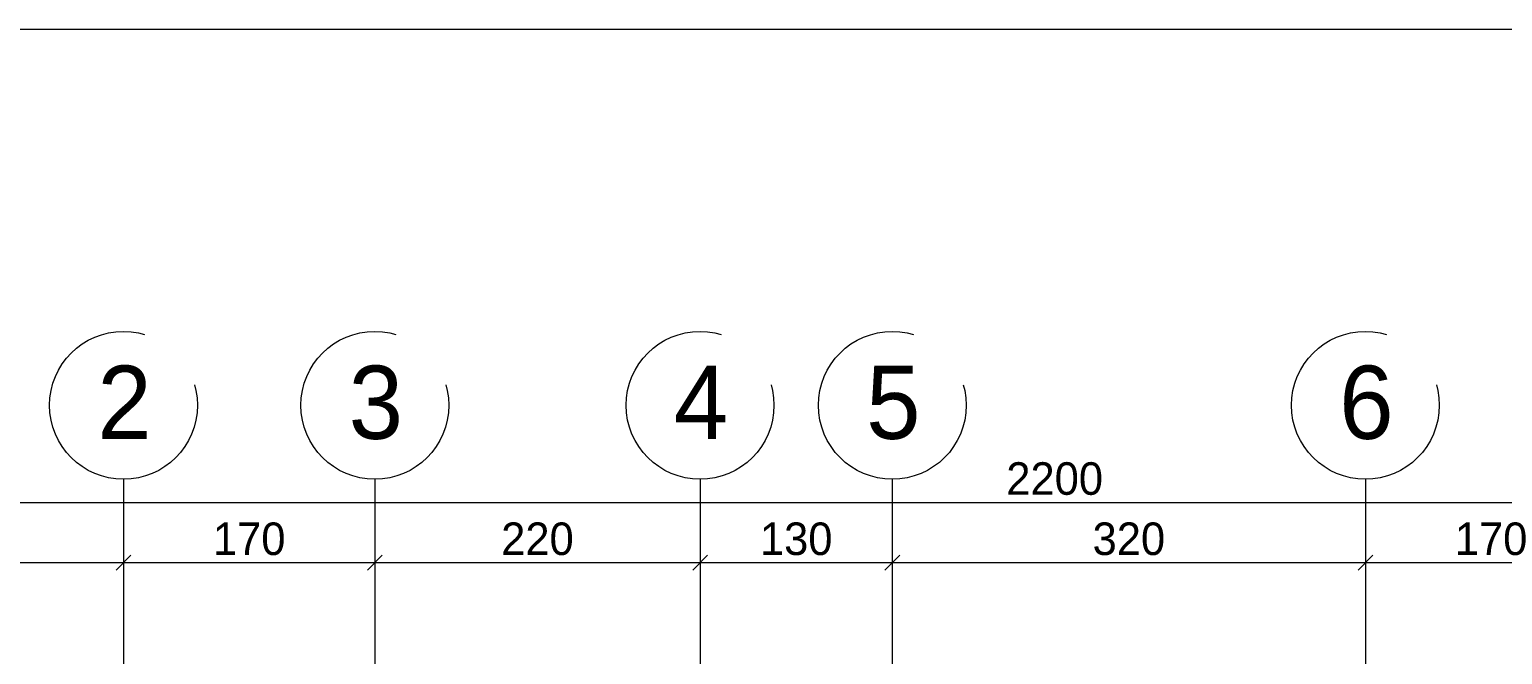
# Model space of a CAD drawing. Header units: inches. Extents: x -114 to 635, y -137 to 57.
# Drawn here: x 154.97 to 164.94, y 33.67 to 37.89 of the extents above; entities that cross this region are included whole.
import ezdxf

# ---------------------------------------------------------------- set-up
doc = ezdxf.new("R2010")
doc.units = ezdxf.units.IN
doc.header["$MEASUREMENT"] = 0
doc.header["$PDMODE"] = 98
for name, pattern in [('( Hidden )', [0.375, 0.25, -0.125]), ('CENTER', [2, 1.25, -0.25, 0.25, -0.25]), ('CENTERX2', [4, 2.5, -0.5, 0.5, -0.5])]:
    doc.linetypes.add(name, pattern=pattern)
doc.layers.get('0').update_dxf_attribs({"lineweight": 5})
doc.layers.get('Defpoints').update_dxf_attribs({"lineweight": 5})
doc.layers.add('AXIES', color=7, linetype='CENTER', lineweight=0, true_color=0x949596)
for name, color, linetype, lineweight in [('AXIS DIMENSION', 8, 'Continuous', 5), ('BORDER A2', 7, 'Continuous', 50), ('E-AX', 9, '( Hidden )', 0)]:
    doc.layers.add(name, color=color, linetype=linetype, lineweight=lineweight)
doc.styles.add('A0$0$002-F.FLOOR PLAN$0$xref plans$0$ATTRIBUTE', font='BKANT.TTF')
doc.styles.add('MAIN', font='')
doc.styles.get('MAIN').set_extended_font_data('Shonar Bangla')
doc.dimstyles.new('MFS-AXIS', dxfattribs={"dimtxt": 0.22, "dimasz": 0.1, "dimexe": 0, "dimexo": 0.15, "dimgap": 0.05, "dimtad": 1, "dimdec": 0, "dimlfac": 100, "dimzin": 0, "dimdsep": 46, "dimtxsty": 'MAIN', "dimblk": 'OBLIQUE', "dimcen": 0.09, "dimclrd": 1, "dimclre": 1, "dimclrt": 2, "dimadec": 0, "dimazin": 0, "dimtfac": 1, "dimtdec": 0, "dimtix": 1, "dimtofl": 0, "dimtmove": 2, "dimatfit": 3, "dimldrblk": 'OBLIQUE', "dimfxl": 0.05, "dimfxlon": 1, "dimtolj": 1, "dimtzin": 0, "dimlwd": -1, "dimarcsym": 1})

# ---------------------------------------------------------------- blocks, each defined once
blk = doc.blocks.new('_Oblique')
at = {"color": 0, "lineweight": -2}
blk.add_line((-0.5, -0.5), (0.5, 0.5), dxfattribs=at)
blk = doc.blocks.new('*D1394')
at = {"layer": 'AXIS DIMENSION', "color": 1, "linetype": 'Continuous', "lineweight": -2, "transparency": 16777216}
for p, q in [((25.0789, -578.7199), (25.0789, -578.7699)), ((31.2786, -578.7199), (31.2786, -578.7699))]:
    blk.add_line(p, q, dxfattribs=at)
at = {"layer": 'AXIS DIMENSION', "color": 17, "linetype": 'Continuous', "transparency": 16777216}
blk.add_line((25.0789, -578.7699), (31.2786, -578.7699), dxfattribs=at)
at = {"layer": 'Defpoints', "color": 0, "transparency": 16777216}
for p in [(25.0789, -578.2063), (31.2786, -578.2063), (31.2786, -578.7699)]:
    blk.add_point(p, dxfattribs=at)
at = {"layer": 'AXIS DIMENSION', "color": 17, "transparency": 16777216, "xscale": 0.1, "yscale": 0.1, "zscale": 0.1, "rotation": 180}
blk.add_blockref('_Oblique', (25.0789, -578.7699), dxfattribs=at)
at = {"layer": 'AXIS DIMENSION', "color": 17, "transparency": 16777216, "xscale": 0.1, "yscale": 0.1, "zscale": 0.1}
blk.add_blockref('_Oblique', (31.2786, -578.7699), dxfattribs=at)
at = {"layer": 'AXIS DIMENSION', "color": 3, "transparency": 16777216, "insert": (28.1787, -578.6099), "char_height": 0.22, "attachment_point": 5, "style": 'MAIN'}
blk.add_mtext('\\A1;620', dxfattribs=at)
blk = doc.blocks.new('*D1380')
at = {"layer": 'AXIS DIMENSION', "color": 1, "linetype": 'Continuous', "lineweight": -2, "transparency": 16777216}
blk.add_line((31.2786, -578.7199), (31.2786, -578.7699), dxfattribs=at)
at = {"layer": 'AXIS DIMENSION', "color": 17, "linetype": 'Continuous', "transparency": 16777216}
blk.add_line((31.2786, -578.7699), (32.9786, -578.7699), dxfattribs=at)
at = {"layer": 'Defpoints', "color": 0, "transparency": 16777216}
for p in [(31.2786, -578.2063), (32.9786, -578.7699), (32.9786, -578.7699)]:
    blk.add_point(p, dxfattribs=at)
at = {"layer": 'AXIS DIMENSION', "color": 17, "transparency": 16777216, "xscale": 0.1, "yscale": 0.1, "zscale": 0.1, "rotation": 180}
blk.add_blockref('_Oblique', (31.2786, -578.7699), dxfattribs=at)
at = {"layer": 'AXIS DIMENSION', "color": 17, "transparency": 16777216, "xscale": 0.1, "yscale": 0.1, "zscale": 0.1}
blk.add_blockref('_Oblique', (32.9786, -578.7699), dxfattribs=at)
at = {"layer": 'AXIS DIMENSION', "color": 3, "transparency": 16777216, "insert": (32.1286, -578.6099), "char_height": 0.22, "attachment_point": 5, "style": 'MAIN'}
blk.add_mtext('\\A1;170', dxfattribs=at)
blk = doc.blocks.new('*D1381')
at = {"layer": 'AXIS DIMENSION', "color": 17, "linetype": 'Continuous', "transparency": 16777216}
blk.add_line((32.9786, -578.7699), (35.1783, -578.7699), dxfattribs=at)
at = {"layer": 'Defpoints', "color": 0, "transparency": 16777216}
for p in [(32.9786, -578.7333), (35.1783, -578.7699), (35.1783, -578.7699)]:
    blk.add_point(p, dxfattribs=at)
at = {"layer": 'AXIS DIMENSION', "color": 17, "transparency": 16777216, "xscale": 0.1, "yscale": 0.1, "zscale": 0.1, "rotation": 180}
blk.add_blockref('_Oblique', (32.9786, -578.7699), dxfattribs=at)
at = {"layer": 'AXIS DIMENSION', "color": 17, "transparency": 16777216, "xscale": 0.1, "yscale": 0.1, "zscale": 0.1}
blk.add_blockref('_Oblique', (35.1783, -578.7699), dxfattribs=at)
at = {"layer": 'AXIS DIMENSION', "color": 3, "transparency": 16777216, "insert": (34.0784, -578.6099), "char_height": 0.22, "attachment_point": 5, "style": 'MAIN'}
blk.add_mtext('\\A1;220', dxfattribs=at)
blk = doc.blocks.new('*D1382')
at = {"layer": 'AXIS DIMENSION', "color": 17, "linetype": 'Continuous', "transparency": 16777216}
blk.add_line((35.1783, -578.7699), (36.4786, -578.7699), dxfattribs=at)
at = {"layer": 'Defpoints', "color": 0, "transparency": 16777216}
for p in [(35.1783, -578.7333), (36.4786, -578.7699), (36.4786, -578.7699)]:
    blk.add_point(p, dxfattribs=at)
at = {"layer": 'AXIS DIMENSION', "color": 17, "transparency": 16777216, "xscale": 0.1, "yscale": 0.1, "zscale": 0.1, "rotation": 180}
blk.add_blockref('_Oblique', (35.1783, -578.7699), dxfattribs=at)
at = {"layer": 'AXIS DIMENSION', "color": 17, "transparency": 16777216, "xscale": 0.1, "yscale": 0.1, "zscale": 0.1}
blk.add_blockref('_Oblique', (36.4786, -578.7699), dxfattribs=at)
at = {"layer": 'AXIS DIMENSION', "color": 3, "transparency": 16777216, "insert": (35.8284, -578.6099), "char_height": 0.22, "attachment_point": 5, "style": 'MAIN'}
blk.add_mtext('\\A1;130', dxfattribs=at)
blk = doc.blocks.new('*D1383')
at = {"layer": 'AXIS DIMENSION', "color": 17, "linetype": 'Continuous', "transparency": 16777216}
blk.add_line((36.4786, -578.7699), (39.6784, -578.7699), dxfattribs=at)
at = {"layer": 'Defpoints', "color": 0, "transparency": 16777216}
for p in [(36.4786, -578.7333), (39.6784, -578.7699), (39.6784, -578.7699)]:
    blk.add_point(p, dxfattribs=at)
at = {"layer": 'AXIS DIMENSION', "color": 17, "transparency": 16777216, "xscale": 0.1, "yscale": 0.1, "zscale": 0.1, "rotation": 180}
blk.add_blockref('_Oblique', (36.4786, -578.7699), dxfattribs=at)
at = {"layer": 'AXIS DIMENSION', "color": 17, "transparency": 16777216, "xscale": 0.1, "yscale": 0.1, "zscale": 0.1}
blk.add_blockref('_Oblique', (39.6784, -578.7699), dxfattribs=at)
at = {"layer": 'AXIS DIMENSION', "color": 3, "transparency": 16777216, "insert": (38.0785, -578.6099), "char_height": 0.22, "attachment_point": 5, "style": 'MAIN'}
blk.add_mtext('\\A1;320', dxfattribs=at)
blk = doc.blocks.new('*D1384')
at = {"layer": 'AXIS DIMENSION', "color": 17, "linetype": 'Continuous', "transparency": 16777216}
blk.add_line((39.6784, -578.7699), (41.3786, -578.7699), dxfattribs=at)
at = {"layer": 'Defpoints', "color": 0, "transparency": 16777216}
for p in [(39.6784, -578.7333), (41.3786, -578.7699), (41.3786, -578.7699)]:
    blk.add_point(p, dxfattribs=at)
at = {"layer": 'AXIS DIMENSION', "color": 17, "transparency": 16777216, "xscale": 0.1, "yscale": 0.1, "zscale": 0.1, "rotation": 180}
blk.add_blockref('_Oblique', (39.6784, -578.7699), dxfattribs=at)
at = {"layer": 'AXIS DIMENSION', "color": 17, "transparency": 16777216, "xscale": 0.1, "yscale": 0.1, "zscale": 0.1}
blk.add_blockref('_Oblique', (41.3786, -578.7699), dxfattribs=at)
at = {"layer": 'AXIS DIMENSION', "color": 3, "transparency": 16777216, "insert": (40.5285, -578.6099), "char_height": 0.22, "attachment_point": 5, "style": 'MAIN'}
blk.add_mtext('\\A1;170', dxfattribs=at)
blk = doc.blocks.new('*D1379')
at = {"layer": 'AXIS DIMENSION', "color": 1, "linetype": 'Continuous', "lineweight": -2, "transparency": 16777216}
for p, q in [((25.0789, -578.3563), (25.0789, -578.3629)), ((47.0785, -578.3563), (47.0785, -578.3629))]:
    blk.add_line(p, q, dxfattribs=at)
at = {"layer": 'AXIS DIMENSION', "color": 17, "linetype": 'Continuous', "transparency": 16777216}
blk.add_line((25.0789, -578.3629), (47.0785, -578.3629), dxfattribs=at)
at = {"layer": 'Defpoints', "color": 0, "transparency": 16777216}
for p in [(25.0789, -578.2063), (47.0785, -578.2063), (47.0785, -578.3629)]:
    blk.add_point(p, dxfattribs=at)
at = {"layer": 'AXIS DIMENSION', "color": 17, "transparency": 16777216, "xscale": 0.1, "yscale": 0.1, "zscale": 0.1, "rotation": 180}
blk.add_blockref('_Oblique', (25.0789, -578.3629), dxfattribs=at)
at = {"layer": 'AXIS DIMENSION', "color": 17, "transparency": 16777216, "xscale": 0.1, "yscale": 0.1, "zscale": 0.1}
blk.add_blockref('_Oblique', (47.0785, -578.3629), dxfattribs=at)
at = {"layer": 'AXIS DIMENSION', "color": 3, "transparency": 16777216, "insert": (37.5767, -578.2029), "char_height": 0.22, "attachment_point": 5, "style": 'MAIN'}
blk.add_mtext('\\A1;2200', dxfattribs=at)
blk = doc.blocks.new('DASLASDLASLDASLASDLASLQWELQWELQWELQWELQ')
at = {"layer": 'AXIES', "linetype": 'CENTERX2', "ltscale": 0.5}
for p, q in [((31.2786, -578.2063), (31.2786, -610.1736)), ((32.9786, -578.2063), (32.9786, -610.1736)), ((35.1783, -578.2063), (35.1783, -610.1736)), ((36.4786, -578.2063), (36.4786, -610.1736)), ((39.6784, -578.2063), (39.6784, -610.1736))]:
    blk.add_line(p, q, dxfattribs=at)
at = {"layer": 'AXIES', "linetype": 'CENTERX2'}
for centre in [(31.2786, -577.7063), (32.9786, -577.7063), (35.1783, -577.7063), (36.4786, -577.7063), (39.6784, -577.7063)]:
    blk.add_circle(centre, 0.5, dxfattribs=at)
at = {"layer": 'AXIES', "linetype": 'CENTERX2', "style": 'A0$0$002-F.FLOOR PLAN$0$xref plans$0$ATTRIBUTE'}
for s, p in [('2', (31.1014, -577.9332)), ('3', (32.8014, -577.9332)), ('4', (35.0011, -577.9332)), ('5', (36.3014, -577.9332)), ('6', (39.5011, -577.9332))]:
    blk.add_text(s, height=0.495, dxfattribs=at).set_placement(p)
at = {"layer": 'AXIS DIMENSION'}
dim = blk.add_linear_dim(base=(47.0785, -578.3629), p1=(25.0789, -578.2063), p2=(47.0785, -578.2063), dimstyle='MFS-AXIS', override={"dimclrd": 17, "dimclrt": 3}, dxfattribs=at)
dim.commit()
dim.dimension.update_dxf_attribs({"geometry": '*D1379', "text_midpoint": (37.5767, -578.2029), "dimtype": 128})
for base, p1, p2, picture, middle in [((31.2786, -578.7699), (25.0789, -578.2063), (31.2786, -578.2063), '*D1394', (28.1787, -578.6099)), ((32.9786, -578.7699), (31.2786, -578.2063), (32.9786, -578.7699), '*D1380', (32.1286, -578.6099)), ((35.1783, -578.7699), (32.9786, -578.7333), (35.1783, -578.7699), '*D1381', (34.0784, -578.6099)), ((36.4786, -578.7699), (35.1783, -578.7333), (36.4786, -578.7699), '*D1382', (35.8284, -578.6099)), ((39.6784, -578.7699), (36.4786, -578.7333), (39.6784, -578.7699), '*D1383', (38.0785, -578.6099)), ((41.3786, -578.7699), (39.6784, -578.7333), (41.3786, -578.7699), '*D1384', (40.5285, -578.6099))]:
    dim = blk.add_linear_dim(base=base, p1=p1, p2=p2, dimstyle='MFS-AXIS', override={"dimclrd": 17, "dimclrt": 3}, dxfattribs=at)
    dim.commit()
    dim.dimension.update_dxf_attribs({"geometry": picture, "text_midpoint": middle})

msp = doc.modelspace()

# ---------------------------------------------------------------- linework, layer by layer
at = {"layer": 'BORDER A2', "lineweight": 5}
msp.add_lwpolyline([(139.3987, -2.3084), (184.9987, -2.3084), (184.9987, 37.8916), (139.3987, 37.8916)], close=True, dxfattribs=at)

# ---------------------------------------------------------------- block references
at = {"layer": 'E-AX'}
msp.add_blockref('DASLASDLASLDASLASDLASLQWELQWELQWELQWELQ', (124.3302, 613.0572), dxfattribs=at)

doc.saveas('drawing.dxf')
